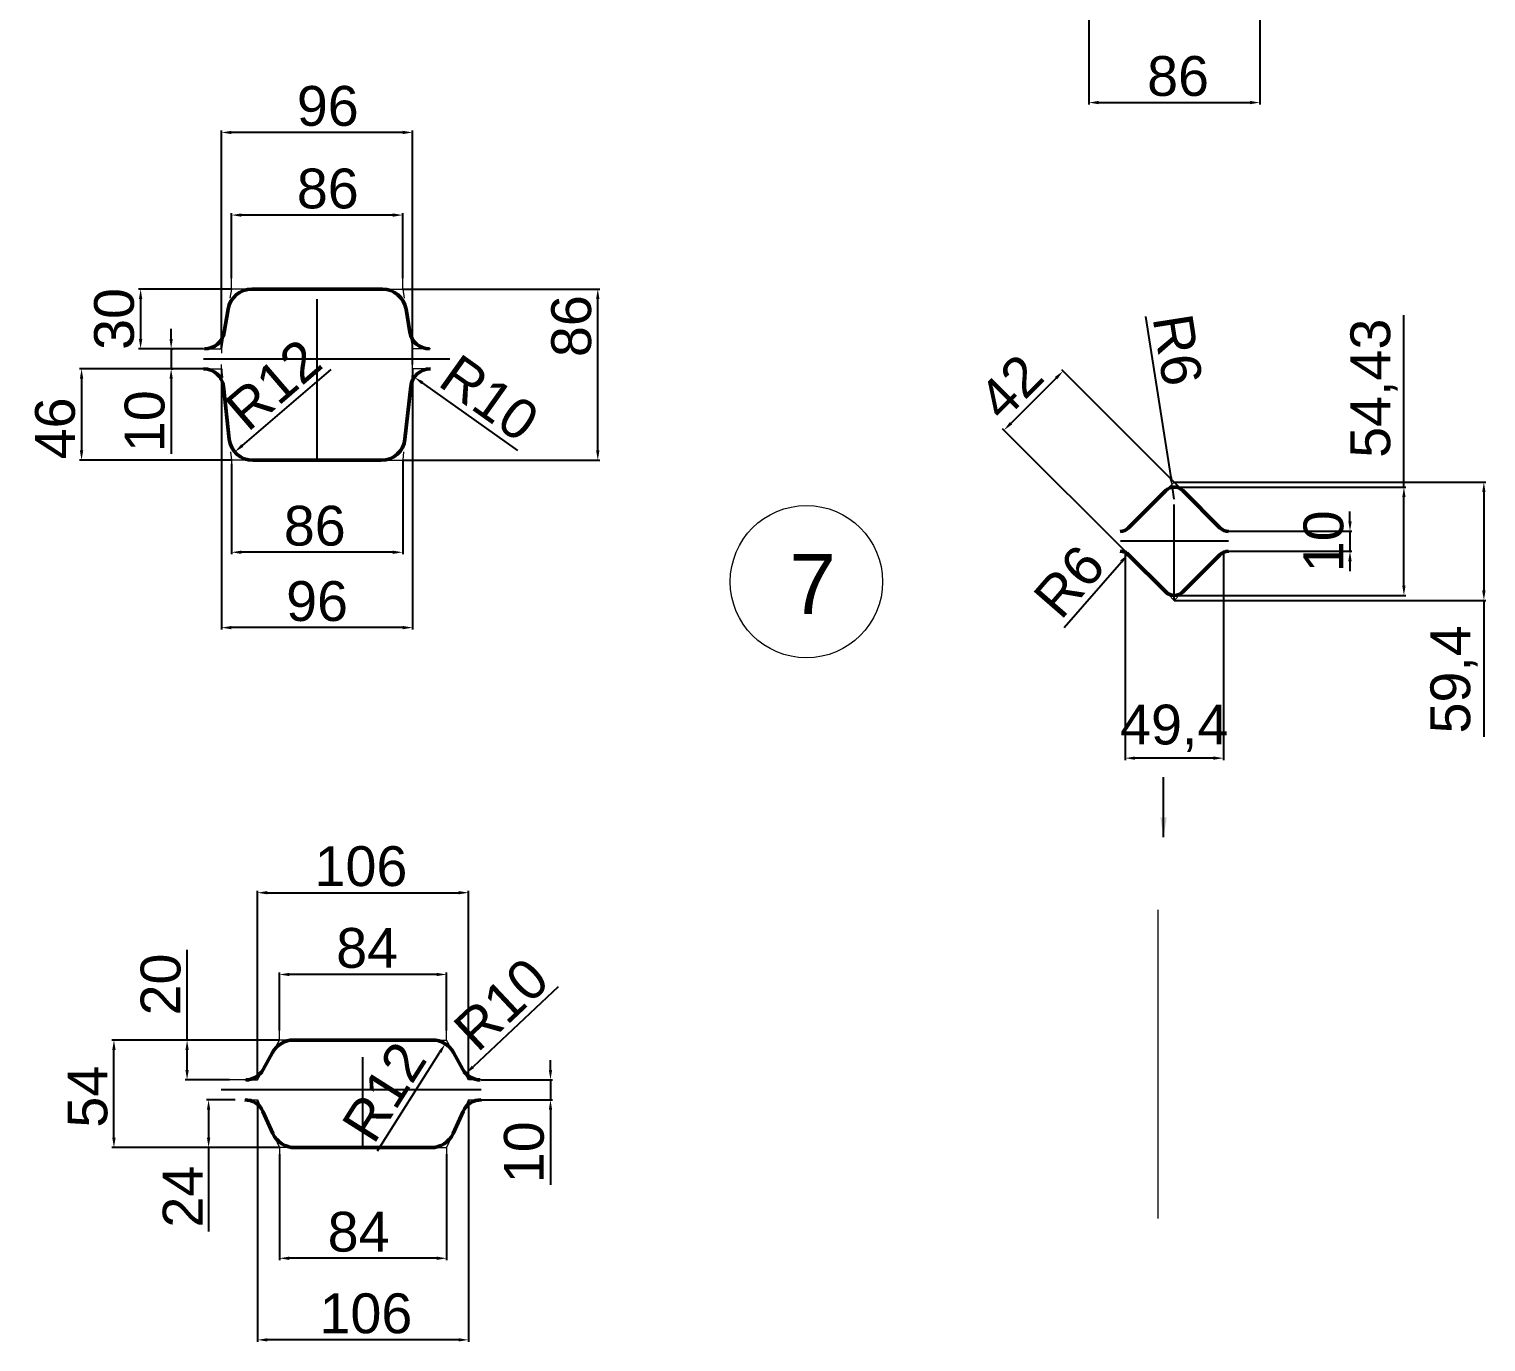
# Model space of a CAD drawing. Header units: millimetres. Extents: x 1526 to 31626, y -4643 to 9189.
# Drawn here: x 21246 to 21978, y 1046 to 1705 of the extents above; entities that cross this region are included whole.
import ezdxf

# ---------------------------------------------------------------- set-up
doc = ezdxf.new("R2010")
doc.units = ezdxf.units.MM
for name, color, linetype, lineweight in [('контурная', 7, 'Continuous', 50), ('тонкая', 7, 'Continuous', 20), ('图层4', 250, 'Continuous', 13)]:
    doc.layers.add(name, color=color, linetype=linetype, lineweight=lineweight)
doc.layers.add('осевая', color=4, linetype='Continuous')
doc.styles.get("Standard").update_dxf_attribs({"font": 'arial.ttf'})
doc.dimstyles.new('ISO-25', dxfattribs={"dimtxt": 2.5, "dimasz": 2.5, "dimexe": 1.25, "dimexo": 0.625, "dimtad": 1, "dimtxsty": 'Standard', "dimcen": 2.5, "dimadec": 0, "dimazin": 0, "dimtfac": 1, "dimtmove": 0, "dimatfit": 3, "dimfxl": 1, "dimarcsym": 0})
doc.dimstyles.new('ISO-25$0', dxfattribs={"dimscale": 2, "dimtxt": 4, "dimasz": 3, "dimexe": 0.5, "dimexo": 0, "dimgap": 1, "dimtad": 1, "dimtxsty": 'Standard', "dimcen": 3, "dimclrd": 150, "dimclre": 150, "dimadec": 0, "dimazin": 0, "dimtfac": 1, "dimtmove": 0, "dimatfit": 3, "dimfxl": 1, "dimlwd": -1, "dimarcsym": 0})
doc.dimstyles.new('ISO-25$4', dxfattribs={"dimscale": 3, "dimtxt": 4, "dimasz": 1, "dimexe": 0, "dimexo": 1, "dimtad": 1, "dimtih": 1, "dimtoh": 1, "dimtxsty": 'Standard', "dimcen": 2, "dimclrd": 5, "dimclre": 5, "dimclrt": 3, "dimadec": 0, "dimazin": 0, "dimtfac": 1, "dimtmove": 0, "dimatfit": 3, "dimfxl": 1, "dimarcsym": 0})

# ---------------------------------------------------------------- blocks, each defined once
blk = doc.blocks.new('*D801')
at = {"layer": 'Defpoints', "color": 0, "transparency": 16777216}
for p in [(21347.82, 1486.61), (21433.82, 1488.03), (21347.82, 1442.27)]:
    blk.add_point(p, dxfattribs=at)
at = {"layer": '图层4', "color": 0, "lineweight": -2, "transparency": 16777216}
for p, q in [((21347.82, 1486.61), (21347.82, 1441.27)), ((21433.82, 1488.03), (21433.82, 1441.27)), ((21428.82, 1442.27), (21352.82, 1442.27))]:
    blk.add_line(p, q, dxfattribs=at)
at = {"layer": '图层4', "color": 0, "transparency": 16777216}
for points in [[(21352.82, 1443.11), (21352.82, 1441.44), (21347.82, 1442.27)], [(21428.82, 1443.11), (21428.82, 1441.44), (21433.82, 1442.27)]]:
    blk.add_solid(points, dxfattribs=at)
at = {"layer": '图层4', "color": 0, "lineweight": 13, "transparency": 16777216, "insert": (21389.67, 1455.48), "char_height": 20, "attachment_point": 5}
blk.add_mtext('86', dxfattribs=at)
blk = doc.blocks.new('*D858')
at = {"layer": 'Defpoints', "color": 0, "transparency": 16777216}
for p in [(21347.82, 1611.65), (21347.82, 1579.94), (21433.82, 1579.94)]:
    blk.add_point(p, dxfattribs=at)
at = {"layer": '图层4', "color": 0, "lineweight": -2, "transparency": 16777216}
for p, q in [((21347.82, 1579.94), (21347.82, 1612.65)), ((21428.82, 1611.65), (21352.82, 1611.65)), ((21433.82, 1579.94), (21433.82, 1612.65))]:
    blk.add_line(p, q, dxfattribs=at)
at = {"layer": '图层4', "color": 0, "transparency": 16777216}
for points in [[(21352.82, 1612.48), (21352.82, 1610.81), (21347.82, 1611.65)], [(21428.82, 1612.48), (21428.82, 1610.81), (21433.82, 1611.65)]]:
    blk.add_solid(points, dxfattribs=at)
at = {"layer": '图层4', "color": 0, "lineweight": 13, "transparency": 16777216, "insert": (21396.21, 1624.86), "char_height": 20, "attachment_point": 5}
blk.add_mtext('86', dxfattribs=at)
blk = doc.blocks.new('*D802')
at = {"layer": 'Defpoints', "color": 0, "transparency": 16777216}
for p in [(21342.82, 1653.15), (21342.82, 1544.46), (21438.82, 1536.55)]:
    blk.add_point(p, dxfattribs=at)
at = {"layer": '图层4', "color": 0, "lineweight": -2, "transparency": 16777216}
for p, q in [((21342.82, 1544.46), (21342.82, 1654.15)), ((21438.82, 1536.55), (21438.82, 1654.15)), ((21433.82, 1653.15), (21347.82, 1653.15))]:
    blk.add_line(p, q, dxfattribs=at)
at = {"layer": '图层4', "color": 0, "transparency": 16777216}
for points in [[(21347.82, 1653.99), (21347.82, 1652.32), (21342.82, 1653.15)], [(21433.82, 1653.99), (21433.82, 1652.32), (21438.82, 1653.15)]]:
    blk.add_solid(points, dxfattribs=at)
at = {"layer": '图层4', "color": 0, "lineweight": 13, "transparency": 16777216, "insert": (21396.21, 1666.36), "char_height": 20, "attachment_point": 5}
blk.add_mtext('96', dxfattribs=at)
blk = doc.blocks.new('*D859')
at = {"layer": 'Defpoints', "color": 0, "transparency": 16777216}
for p in [(21347.82, 1574.46), (21302.2, 1544.46), (21333.87, 1544.46)]:
    blk.add_point(p, dxfattribs=at)
at = {"layer": '图层4', "color": 0, "lineweight": -2, "transparency": 16777216}
for p, q in [((21347.82, 1574.46), (21301.2, 1574.46)), ((21302.2, 1569.46), (21302.2, 1549.46)), ((21333.87, 1544.46), (21301.2, 1544.46))]:
    blk.add_line(p, q, dxfattribs=at)
at = {"layer": '图层4', "color": 0, "transparency": 16777216}
for points in [[(21301.37, 1569.46), (21303.04, 1569.46), (21302.2, 1574.46)], [(21301.37, 1549.46), (21303.04, 1549.46), (21302.2, 1544.46)]]:
    blk.add_solid(points, dxfattribs=at)
at = {"layer": '图层4', "color": 0, "lineweight": 13, "transparency": 16777216, "insert": (21288.98, 1559.46), "char_height": 20, "attachment_point": 5, "rotation": 90}
blk.add_mtext('30', dxfattribs=at)
blk = doc.blocks.new('*D803')
at = {"layer": 'Defpoints', "color": 0, "transparency": 16777216}
for p in [(21433.82, 1574.46), (21531.8, 1574.46), (21433.82, 1488.46)]:
    blk.add_point(p, dxfattribs=at)
at = {"layer": '图层4', "color": 0, "lineweight": -2, "transparency": 16777216}
for p, q in [((21433.82, 1574.46), (21532.8, 1574.46)), ((21531.8, 1493.46), (21531.8, 1569.46)), ((21433.82, 1488.46), (21532.8, 1488.46))]:
    blk.add_line(p, q, dxfattribs=at)
at = {"layer": '图层4', "color": 0, "transparency": 16777216}
for points in [[(21530.97, 1569.46), (21532.63, 1569.46), (21531.8, 1574.46)], [(21530.97, 1493.46), (21532.63, 1493.46), (21531.8, 1488.46)]]:
    blk.add_solid(points, dxfattribs=at)
at = {"layer": '图层4', "color": 0, "lineweight": 13, "transparency": 16777216, "insert": (21518.59, 1555.87), "char_height": 20, "attachment_point": 5, "rotation": 90}
blk.add_mtext('86', dxfattribs=at)
blk = doc.blocks.new('*D860')
at = {"layer": 'Defpoints', "color": 0, "transparency": 16777216}
for p in [(21358.59, 1500.46), (21349.49, 1492.63)]:
    blk.add_point(p, dxfattribs=at)
at = {"layer": '图层4', "color": 0, "lineweight": -2, "transparency": 16777216}
blk.add_line((21397.68, 1534.11), (21353.28, 1495.89), dxfattribs=at)
at = {"layer": '图层4', "color": 0, "transparency": 16777216}
blk.add_solid([(21352.74, 1496.52), (21353.83, 1495.26), (21349.49, 1492.63)], dxfattribs=at)
at = {"layer": '图层4', "color": 0, "lineweight": 13, "transparency": 16777216, "insert": (21368.87, 1526.51), "char_height": 20, "attachment_point": 5, "rotation": 40.72133}
blk.add_mtext('R12', dxfattribs=at)
blk = doc.blocks.new('*D861')
at = {"layer": 'Defpoints', "color": 0, "transparency": 16777216}
for p in [(21439.64, 1530.24), (21447.79, 1524.46)]:
    blk.add_point(p, dxfattribs=at)
at = {"layer": '图层4', "color": 0, "lineweight": -2, "transparency": 16777216}
blk.add_line((21491.6, 1493.36), (21443.71, 1527.35), dxfattribs=at)
at = {"layer": '图层4', "color": 0, "transparency": 16777216}
blk.add_solid([(21444.2, 1528.03), (21443.23, 1526.67), (21439.64, 1530.24)], dxfattribs=at)
at = {"layer": '图层4', "color": 0, "lineweight": 13, "transparency": 16777216, "insert": (21477.34, 1519.68), "char_height": 20, "attachment_point": 5, "rotation": 324.63571}
blk.add_mtext('R10', dxfattribs=at)
blk = doc.blocks.new('*D862')
at = {"layer": 'Defpoints', "color": 0, "transparency": 16777216}
for p in [(21342.82, 1534.46), (21438.82, 1534.46), (21342.82, 1404.41)]:
    blk.add_point(p, dxfattribs=at)
at = {"layer": '图层4', "color": 0, "lineweight": -2, "transparency": 16777216}
for p, q in [((21342.82, 1534.46), (21342.82, 1403.41)), ((21438.82, 1534.46), (21438.82, 1403.41)), ((21433.82, 1404.41), (21347.82, 1404.41))]:
    blk.add_line(p, q, dxfattribs=at)
at = {"layer": '图层4', "color": 0, "transparency": 16777216}
for points in [[(21347.82, 1405.25), (21347.82, 1403.58), (21342.82, 1404.41)], [(21433.82, 1405.25), (21433.82, 1403.58), (21438.82, 1404.41)]]:
    blk.add_solid(points, dxfattribs=at)
at = {"layer": '图层4', "color": 0, "lineweight": 13, "transparency": 16777216, "insert": (21390.82, 1417.62), "char_height": 20, "attachment_point": 5}
blk.add_mtext('96', dxfattribs=at)
blk = doc.blocks.new('*D863')
at = {"layer": 'Defpoints', "color": 0, "transparency": 16777216}
for p in [(21333.85, 1534.46), (21272.55, 1488.46), (21347.82, 1488.46)]:
    blk.add_point(p, dxfattribs=at)
at = {"layer": '图层4', "color": 0, "lineweight": -2, "transparency": 16777216}
for p, q in [((21333.85, 1534.46), (21271.55, 1534.46)), ((21272.55, 1529.46), (21272.55, 1493.46)), ((21347.82, 1488.46), (21271.55, 1488.46))]:
    blk.add_line(p, q, dxfattribs=at)
at = {"layer": '图层4', "color": 0, "transparency": 16777216}
for points in [[(21271.72, 1529.46), (21273.39, 1529.46), (21272.55, 1534.46)], [(21271.72, 1493.46), (21273.39, 1493.46), (21272.55, 1488.46)]]:
    blk.add_solid(points, dxfattribs=at)
at = {"layer": '图层4', "color": 0, "lineweight": 13, "transparency": 16777216, "insert": (21259.34, 1504.5), "char_height": 20, "attachment_point": 5, "rotation": 90}
blk.add_mtext('46', dxfattribs=at)
blk = doc.blocks.new('*D804')
at = {"layer": 'Defpoints', "color": 0, "transparency": 16777216}
for p in [(21317.54, 1544.46), (21317.54, 1534.46), (21317.54, 1534.46)]:
    blk.add_point(p, dxfattribs=at)
at = {"layer": '图层4', "color": 0, "lineweight": -2, "transparency": 16777216}
for p, q in [((21317.54, 1549.46), (21317.54, 1554.46)), ((21317.54, 1544.46), (21318.54, 1544.46)), ((21317.54, 1544.46), (21317.54, 1534.46)), ((21317.54, 1534.46), (21318.54, 1534.46)), ((21317.54, 1529.46), (21317.54, 1491.76))]:
    blk.add_line(p, q, dxfattribs=at)
at = {"layer": '图层4', "color": 0, "transparency": 16777216}
for points in [[(21316.7, 1549.46), (21318.37, 1549.46), (21317.54, 1544.46)], [(21316.7, 1529.46), (21318.37, 1529.46), (21317.54, 1534.46)]]:
    blk.add_solid(points, dxfattribs=at)
at = {"layer": '图层4', "color": 0, "lineweight": 13, "transparency": 16777216, "insert": (21304.32, 1508.11), "char_height": 20, "attachment_point": 5, "rotation": 90}
blk.add_mtext('10', dxfattribs=at)
blk = doc.blocks.new('*D864')
at = {"layer": 'Defpoints', "color": 0, "transparency": 16777216}
for p in [(21288.81, 1197.22), (21371.89, 1197.22), (21371.89, 1143.22)]:
    blk.add_point(p, dxfattribs=at)
at = {"layer": '图层4', "color": 0, "lineweight": -2, "transparency": 16777216}
for p, q in [((21371.89, 1197.22), (21287.81, 1197.22)), ((21288.81, 1148.22), (21288.81, 1192.22)), ((21371.89, 1143.22), (21287.81, 1143.22))]:
    blk.add_line(p, q, dxfattribs=at)
at = {"layer": '图层4', "color": 0, "transparency": 16777216}
for points in [[(21287.98, 1192.22), (21289.64, 1192.22), (21288.81, 1197.22)], [(21287.98, 1148.22), (21289.64, 1148.22), (21288.81, 1143.22)]]:
    blk.add_solid(points, dxfattribs=at)
at = {"layer": '图层4', "color": 0, "lineweight": 13, "transparency": 16777216, "insert": (21275.64, 1168.78), "char_height": 20, "attachment_point": 5, "rotation": 90}
blk.add_mtext('54', dxfattribs=at)
blk = doc.blocks.new('*D805')
at = {"layer": 'Defpoints', "color": 0, "transparency": 16777216}
for p in [(21325.55, 1197.22), (21346.82, 1197.22), (21346.82, 1177.22)]:
    blk.add_point(p, dxfattribs=at)
at = {"layer": '图层4', "color": 0, "lineweight": -2, "transparency": 16777216}
for p, q in [((21325.55, 1197.22), (21325.55, 1242.61)), ((21346.82, 1197.22), (21324.55, 1197.22)), ((21325.55, 1182.22), (21325.55, 1192.22)), ((21346.82, 1177.22), (21324.55, 1177.22))]:
    blk.add_line(p, q, dxfattribs=at)
at = {"layer": '图层4', "color": 0, "transparency": 16777216}
for points in [[(21324.71, 1192.22), (21326.38, 1192.22), (21325.55, 1197.22)], [(21324.71, 1182.22), (21326.38, 1182.22), (21325.55, 1177.22)]]:
    blk.add_solid(points, dxfattribs=at)
at = {"layer": '图层4', "color": 0, "lineweight": 13, "transparency": 16777216, "insert": (21312.34, 1225.15), "char_height": 20, "attachment_point": 5, "rotation": 90}
blk.add_mtext('20', dxfattribs=at)
blk = doc.blocks.new('*D806')
at = {"layer": 'Defpoints', "color": 0, "transparency": 16777216}
for p in [(21349.62, 1167.22), (21336.35, 1143.22), (21349.62, 1143.22)]:
    blk.add_point(p, dxfattribs=at)
at = {"layer": '图层4', "color": 0, "lineweight": -2, "transparency": 16777216}
for p, q in [((21349.62, 1167.22), (21335.35, 1167.22)), ((21336.35, 1162.22), (21336.35, 1148.22)), ((21349.62, 1143.22), (21335.35, 1143.22)), ((21336.35, 1143.22), (21336.35, 1101.1))]:
    blk.add_line(p, q, dxfattribs=at)
at = {"layer": '图层4', "color": 0, "transparency": 16777216}
for points in [[(21335.51, 1162.22), (21337.18, 1162.22), (21336.35, 1167.22)], [(21335.51, 1148.22), (21337.18, 1148.22), (21336.35, 1143.22)]]:
    blk.add_solid(points, dxfattribs=at)
at = {"layer": '图层4', "color": 0, "lineweight": 13, "transparency": 16777216, "insert": (21323.31, 1118.56), "char_height": 20, "attachment_point": 5, "rotation": 90}
blk.add_mtext('24', dxfattribs=at)
blk = doc.blocks.new('*D865')
at = {"layer": 'Defpoints', "color": 0, "transparency": 16777216}
for p in [(21371.89, 1139.98), (21455.89, 1139.98), (21371.89, 1087.62)]:
    blk.add_point(p, dxfattribs=at)
at = {"layer": '图层4', "color": 0, "lineweight": -2, "transparency": 16777216}
for p, q in [((21371.89, 1139.98), (21371.89, 1086.62)), ((21455.89, 1139.98), (21455.89, 1086.62)), ((21450.89, 1087.62), (21376.89, 1087.62))]:
    blk.add_line(p, q, dxfattribs=at)
at = {"layer": '图层4', "color": 0, "transparency": 16777216}
for points in [[(21376.89, 1088.46), (21376.89, 1086.79), (21371.89, 1087.62)], [(21450.89, 1088.46), (21450.89, 1086.79), (21455.89, 1087.62)]]:
    blk.add_solid(points, dxfattribs=at)
at = {"layer": '图层4', "color": 0, "lineweight": 13, "transparency": 16777216, "insert": (21411.68, 1100.83), "char_height": 20, "attachment_point": 5}
blk.add_mtext('84', dxfattribs=at)
blk = doc.blocks.new('*D866')
at = {"layer": 'Defpoints', "color": 0, "transparency": 16777216}
for p in [(21360.89, 1167.22), (21466.89, 1167.22), (21360.89, 1046.63)]:
    blk.add_point(p, dxfattribs=at)
at = {"layer": '图层4', "color": 0, "lineweight": -2, "transparency": 16777216}
for p, q in [((21360.89, 1167.22), (21360.89, 1045.63)), ((21466.89, 1167.22), (21466.89, 1045.63)), ((21461.89, 1046.63), (21365.89, 1046.63))]:
    blk.add_line(p, q, dxfattribs=at)
at = {"layer": '图层4', "color": 0, "transparency": 16777216}
for points in [[(21365.89, 1047.46), (21365.89, 1045.8), (21360.89, 1046.63)], [(21461.89, 1047.46), (21461.89, 1045.8), (21466.89, 1046.63)]]:
    blk.add_solid(points, dxfattribs=at)
at = {"layer": '图层4', "color": 0, "lineweight": 13, "transparency": 16777216, "insert": (21415.35, 1059.84), "char_height": 20, "attachment_point": 5}
blk.add_mtext('106', dxfattribs=at)
blk = doc.blocks.new('*D867')
at = {"layer": 'Defpoints', "color": 0, "transparency": 16777216}
for p in [(21371.89, 1230.18), (21371.89, 1202.07), (21455.89, 1202.07)]:
    blk.add_point(p, dxfattribs=at)
at = {"layer": '图层4', "color": 0, "lineweight": -2, "transparency": 16777216}
for p, q in [((21371.89, 1202.07), (21371.89, 1231.18)), ((21450.89, 1230.18), (21376.89, 1230.18)), ((21455.89, 1202.07), (21455.89, 1231.18))]:
    blk.add_line(p, q, dxfattribs=at)
at = {"layer": '图层4', "color": 0, "transparency": 16777216}
for points in [[(21376.89, 1231.02), (21376.89, 1229.35), (21371.89, 1230.18)], [(21450.89, 1231.02), (21450.89, 1229.35), (21455.89, 1230.18)]]:
    blk.add_solid(points, dxfattribs=at)
at = {"layer": '图层4', "color": 0, "lineweight": 13, "transparency": 16777216, "insert": (21415.97, 1243.4), "char_height": 20, "attachment_point": 5}
blk.add_mtext('84', dxfattribs=at)
blk = doc.blocks.new('*D868')
at = {"layer": 'Defpoints', "color": 0, "transparency": 16777216}
for p in [(21455.22, 1195.36), (21448.8, 1185.22)]:
    blk.add_point(p, dxfattribs=at)
at = {"layer": '图层4', "color": 0, "lineweight": -2, "transparency": 16777216}
blk.add_line((21421.2, 1141.64), (21452.54, 1191.14), dxfattribs=at)
at = {"layer": '图层4', "color": 0, "transparency": 16777216}
blk.add_solid([(21451.84, 1191.58), (21453.24, 1190.69), (21455.22, 1195.36)], dxfattribs=at)
at = {"layer": '图层4', "color": 0, "lineweight": 13, "transparency": 16777216, "insert": (21424.51, 1171.25), "char_height": 20, "attachment_point": 5, "rotation": 57.65882}
blk.add_mtext('R12', dxfattribs=at)
blk = doc.blocks.new('*D869')
at = {"layer": 'Defpoints', "color": 0, "transparency": 16777216}
for p in [(21472.8, 1187.22), (21465.51, 1180.38)]:
    blk.add_point(p, dxfattribs=at)
at = {"layer": '图层4', "color": 0, "lineweight": -2, "transparency": 16777216}
blk.add_line((21511.97, 1224), (21469.16, 1183.8), dxfattribs=at)
at = {"layer": '图层4', "color": 0, "transparency": 16777216}
blk.add_solid([(21468.59, 1184.41), (21469.73, 1183.19), (21465.51, 1180.38)], dxfattribs=at)
at = {"layer": '图层4', "color": 0, "lineweight": 13, "transparency": 16777216, "insert": (21483.34, 1215.24), "char_height": 20, "attachment_point": 5, "rotation": 43.1991}
blk.add_mtext('R10', dxfattribs=at)
blk = doc.blocks.new('*D870')
at = {"layer": 'Defpoints', "color": 0, "transparency": 16777216}
for p in [(21473.31, 1177.22), (21473.31, 1167.22), (21508.04, 1167.22)]:
    blk.add_point(p, dxfattribs=at)
at = {"layer": '图层4', "color": 0, "lineweight": -2, "transparency": 16777216}
for p, q in [((21508.04, 1182.22), (21508.04, 1187.22)), ((21473.31, 1177.22), (21509.04, 1177.22)), ((21508.04, 1177.22), (21508.04, 1167.22)), ((21473.31, 1167.22), (21509.04, 1167.22)), ((21508.04, 1162.22), (21508.04, 1124.53))]:
    blk.add_line(p, q, dxfattribs=at)
at = {"layer": '图层4', "color": 0, "transparency": 16777216}
for points in [[(21507.21, 1182.22), (21508.88, 1182.22), (21508.04, 1177.22)], [(21507.21, 1162.22), (21508.88, 1162.22), (21508.04, 1167.22)]]:
    blk.add_solid(points, dxfattribs=at)
at = {"layer": '图层4', "color": 0, "lineweight": 13, "transparency": 16777216, "insert": (21494.83, 1140.87), "char_height": 20, "attachment_point": 5, "rotation": 90}
blk.add_mtext('10', dxfattribs=at)
blk = doc.blocks.new('*D871')
at = {"layer": 'Defpoints', "color": 0, "transparency": 16777216}
for p in [(21466.89, 1271.25), (21360.89, 1177.22), (21466.89, 1177.22)]:
    blk.add_point(p, dxfattribs=at)
at = {"layer": '图层4', "color": 0, "lineweight": -2, "transparency": 16777216}
for p, q in [((21360.89, 1177.22), (21360.89, 1272.25)), ((21365.89, 1271.25), (21461.89, 1271.25)), ((21466.89, 1177.22), (21466.89, 1272.25))]:
    blk.add_line(p, q, dxfattribs=at)
at = {"layer": '图层4', "color": 0, "transparency": 16777216}
for points in [[(21365.89, 1272.09), (21365.89, 1270.42), (21360.89, 1271.25)], [(21461.89, 1272.09), (21461.89, 1270.42), (21466.89, 1271.25)]]:
    blk.add_solid(points, dxfattribs=at)
at = {"layer": '图层4', "color": 0, "lineweight": 13, "transparency": 16777216, "insert": (21412.87, 1284.47), "char_height": 20, "attachment_point": 5}
blk.add_mtext('106', dxfattribs=at)
blk = doc.blocks.new('*D882')
at = {"layer": 'Defpoints', "color": 0, "transparency": 16777216}
for p in [(21778.36, 1773.17), (21864.36, 1773.17), (21864.36, 1668.16)]:
    blk.add_point(p, dxfattribs=at)
at = {"layer": '图层4', "color": 0, "lineweight": -2, "transparency": 16777216}
for p, q in [((21778.36, 1773.17), (21778.36, 1667.16)), ((21864.36, 1773.17), (21864.36, 1667.16)), ((21783.36, 1668.16), (21859.36, 1668.16))]:
    blk.add_line(p, q, dxfattribs=at)
at = {"layer": '图层4', "color": 0, "transparency": 16777216}
for points in [[(21783.36, 1669), (21783.36, 1667.33), (21778.36, 1668.16)], [(21859.36, 1669), (21859.36, 1667.33), (21864.36, 1668.16)]]:
    blk.add_solid(points, dxfattribs=at)
at = {"layer": '图层4', "color": 0, "lineweight": 13, "transparency": 16777216, "insert": (21823.23, 1681.38), "char_height": 20, "attachment_point": 5}
blk.add_mtext('86', dxfattribs=at)
blk = doc.blocks.new('*D889')
at = {"layer": 'Defpoints', "color": 0, "transparency": 16777216}
for p in [(21796.61, 1442.79), (21846.01, 1442.79), (21796.61, 1338.86)]:
    blk.add_point(p, dxfattribs=at)
at = {"layer": '图层4', "color": 0, "lineweight": -2, "transparency": 16777216}
for p, q in [((21796.61, 1442.79), (21796.61, 1337.86)), ((21846.01, 1442.79), (21846.01, 1337.86)), ((21841.01, 1338.86), (21801.61, 1338.86))]:
    blk.add_line(p, q, dxfattribs=at)
at = {"layer": '图层4', "color": 0, "transparency": 16777216}
for points in [[(21801.61, 1339.69), (21801.61, 1338.03), (21796.61, 1338.86)], [(21841.01, 1339.69), (21841.01, 1338.03), (21846.01, 1338.86)]]:
    blk.add_solid(points, dxfattribs=at)
at = {"layer": '图层4', "color": 0, "lineweight": 13, "transparency": 16777216, "insert": (21821.31, 1353.88), "char_height": 20, "attachment_point": 5}
blk.add_mtext('49,4', dxfattribs=at)
blk = doc.blocks.new('*D890')
at = {"layer": 'Defpoints', "color": 0, "transparency": 16777216}
for p in [(21765.51, 1533.28), (21831.18, 1467.61), (21801.48, 1437.91)]:
    blk.add_point(p, dxfattribs=at)
at = {"layer": '图层4', "color": 0, "lineweight": -2, "transparency": 16777216}
for p, q in [((21739.35, 1507.12), (21761.97, 1529.75)), ((21831.18, 1467.61), (21764.8, 1533.99)), ((21801.48, 1437.91), (21735.1, 1504.29))]:
    blk.add_line(p, q, dxfattribs=at)
at = {"layer": '图层4', "color": 0, "transparency": 16777216}
for points in [[(21761.38, 1530.34), (21762.56, 1529.16), (21765.51, 1533.28)], [(21738.76, 1507.71), (21739.93, 1506.53), (21735.81, 1503.58)]]:
    blk.add_solid(points, dxfattribs=at)
at = {"layer": '图层4', "color": 0, "lineweight": 13, "transparency": 16777216, "insert": (21739.09, 1525.3), "char_height": 20, "attachment_point": 5, "rotation": 45}
blk.add_mtext('42', dxfattribs=at)
blk = doc.blocks.new('*D891')
at = {"layer": 'Defpoints', "color": 0, "transparency": 16777216}
for p in [(21820.38, 1474.93), (21821.31, 1469)]:
    blk.add_point(p, dxfattribs=at)
at = {"layer": '图层4', "color": 0, "lineweight": -2, "transparency": 16777216}
for p, q in [((21806.9, 1560.77), (21819.6, 1479.87)), ((21821.31, 1469), (21820.38, 1474.93))]:
    blk.add_line(p, q, dxfattribs=at)
at = {"layer": '图层4', "color": 0, "transparency": 16777216}
blk.add_solid([(21820.42, 1480), (21818.78, 1479.74), (21820.38, 1474.93)], dxfattribs=at)
at = {"layer": '图层4', "color": 0, "lineweight": 13, "transparency": 16777216, "insert": (21822.92, 1543.93), "char_height": 20, "attachment_point": 5, "rotation": 278.92227}
blk.add_mtext('R6', dxfattribs=at)
blk = doc.blocks.new('*D892')
at = {"layer": 'Defpoints', "color": 0, "transparency": 16777216}
for p in [(21798.06, 1441.31), (21794.12, 1436.79)]:
    blk.add_point(p, dxfattribs=at)
at = {"layer": '图层4', "color": 0, "lineweight": -2, "transparency": 16777216}
blk.add_line((21766.04, 1404.51), (21794.78, 1437.54), dxfattribs=at)
at = {"layer": '图层4', "color": 0, "transparency": 16777216}
blk.add_solid([(21794.15, 1438.09), (21795.41, 1436.99), (21798.06, 1441.31)], dxfattribs=at)
at = {"layer": '图层4', "color": 0, "lineweight": 13, "transparency": 16777216, "insert": (21768.62, 1427.6), "char_height": 20, "attachment_point": 5, "rotation": 48.97208}
blk.add_mtext('R6', dxfattribs=at)
blk = doc.blocks.new('*D893')
at = {"layer": 'Defpoints', "color": 0, "transparency": 16777216}
for p in [(21848.49, 1452.79), (21848.49, 1442.79), (21909.57, 1442.79)]:
    blk.add_point(p, dxfattribs=at)
at = {"layer": '图层4', "color": 0, "lineweight": -2, "transparency": 16777216}
for p, q in [((21909.57, 1457.79), (21909.57, 1462.79)), ((21848.49, 1452.79), (21910.57, 1452.79)), ((21909.57, 1452.79), (21909.57, 1442.79)), ((21848.49, 1442.79), (21910.57, 1442.79)), ((21909.57, 1437.79), (21909.57, 1432.79))]:
    blk.add_line(p, q, dxfattribs=at)
at = {"layer": '图层4', "color": 0, "transparency": 16777216}
for points in [[(21908.74, 1457.79), (21910.41, 1457.79), (21909.57, 1452.79)], [(21908.74, 1437.79), (21910.41, 1437.79), (21909.57, 1442.79)]]:
    blk.add_solid(points, dxfattribs=at)
at = {"layer": '图层4', "color": 0, "lineweight": 13, "transparency": 16777216, "insert": (21896.36, 1447.79), "char_height": 20, "attachment_point": 5, "rotation": 90}
blk.add_mtext('10', dxfattribs=at)
blk = doc.blocks.new('*D894')
at = {"layer": 'Defpoints', "color": 0, "transparency": 16777216}
for p in [(21821.31, 1475), (21821.31, 1420.57), (21936.65, 1420.57)]:
    blk.add_point(p, dxfattribs=at)
at = {"layer": '图层4', "color": 0, "lineweight": -2, "transparency": 16777216}
for p, q in [((21936.65, 1475), (21936.65, 1561.41)), ((21821.31, 1475), (21937.65, 1475)), ((21936.65, 1425.57), (21936.65, 1470)), ((21821.31, 1420.57), (21937.65, 1420.57))]:
    blk.add_line(p, q, dxfattribs=at)
at = {"layer": '图层4', "color": 0, "transparency": 16777216}
for points in [[(21935.82, 1470), (21937.49, 1470), (21936.65, 1475)], [(21935.82, 1425.57), (21937.49, 1425.57), (21936.65, 1420.57)]]:
    blk.add_solid(points, dxfattribs=at)
at = {"layer": '图层4', "color": 0, "lineweight": 13, "transparency": 16777216, "insert": (21921.63, 1524.67), "char_height": 20, "attachment_point": 5, "rotation": 90}
blk.add_mtext('54,43', dxfattribs=at)
blk = doc.blocks.new('*D895')
at = {"layer": 'Defpoints', "color": 0, "transparency": 16777216}
for p in [(21821.31, 1477.49), (21821.31, 1418.09), (21976.82, 1418.09)]:
    blk.add_point(p, dxfattribs=at)
at = {"layer": '图层4', "color": 0, "lineweight": -2, "transparency": 16777216}
for p, q in [((21821.31, 1477.49), (21977.82, 1477.49)), ((21976.82, 1472.49), (21976.82, 1423.09)), ((21821.31, 1418.09), (21977.82, 1418.09)), ((21976.82, 1418.09), (21976.82, 1349.48))]:
    blk.add_line(p, q, dxfattribs=at)
at = {"layer": '图层4', "color": 0, "transparency": 16777216}
for points in [[(21975.98, 1472.49), (21977.65, 1472.49), (21976.82, 1477.49)], [(21975.98, 1423.09), (21977.65, 1423.09), (21976.82, 1418.09)]]:
    blk.add_solid(points, dxfattribs=at)
at = {"layer": '图层4', "color": 0, "lineweight": 13, "transparency": 16777216, "insert": (21961.8, 1378.42), "char_height": 20, "attachment_point": 5, "rotation": 90}
blk.add_mtext('59,4', dxfattribs=at)

msp = doc.modelspace()

# ---------------------------------------------------------------- linework, layer by layer
at = {"lineweight": 13}
for p, q in [((21813.04357, 1262.67548), (21813.04357, 1107.6489)), ((21354.97856, 1177.2242), (21344.5554, 1177.2242))]:
    msp.add_line(p, q, dxfattribs=at)
msp.add_circle((21636.5832, 1427.48342), 38.24936, dxfattribs=at)
at = {"layer": 'контурная'}
for p, q in [((21390.82047, 1574.4554), (21357.986, 1574.4554)), ((21390.82047, 1574.4554), (21423.71239, 1574.4554)), ((21346.14927, 1564.42818), (21344.21314, 1552.81141)), ((21435.49168, 1564.42818), (21437.42781, 1552.81141)), ((21343.78998, 1525.53599), (21346.65707, 1499.15869)), ((21437.85097, 1525.53599), (21434.98388, 1499.15869)), ((21390.82047, 1488.4554), (21358.58681, 1488.4554)), ((21390.82047, 1488.4554), (21423.07996, 1488.4554)), ((21798.36356, 1454.54311), (21817.06356, 1473.24311)), ((21825.54884, 1473.24311), (21844.24884, 1454.54311)), ((21798.36356, 1441.02839), (21817.06356, 1422.32839)), ((21825.54884, 1422.32839), (21844.24884, 1441.02839)), ((21413.89127, 1197.2242), (21378.98653, 1197.2242)), ((21413.89127, 1197.2242), (21448.79602, 1197.2242)), ((21363.74072, 1182.40501), (21368.47194, 1191.00723)), ((21464.04183, 1182.40501), (21459.31061, 1191.00723)), ((21363.56494, 1161.39075), (21368.68288, 1150.22435)), ((21464.21761, 1161.39075), (21459.09967, 1150.22435)), ((21413.89127, 1143.2242), (21379.59165, 1143.2242)), ((21413.89127, 1143.2242), (21448.1909, 1143.2242))]:
    msp.add_line(p, q, dxfattribs=at)
for centre, radius, start, end in [((21357.986, 1562.4554), 12, 90, 170.53767779), ((21423.65495, 1562.4554), 12, 9.46232221, 90), ((21334.3492, 1554.4554), 10, 270, 350.53767779), ((21447.29175, 1554.4554), 10, 189.46232221, 270), ((21333.84853, 1524.4554), 10, 6.2034479, 90), ((21447.79242, 1524.4554), 10, 90, 173.7965521), ((21358.58681, 1500.4554), 12, 186.2034479, 270), ((21423.05414, 1500.4554), 12, 270, 353.7965521), ((21821.3062, 1469.00047), 6, 45, 135), ((21794.12092, 1458.78575), 6, 270, 315), ((21848.49148, 1458.78575), 6, 225, 270), ((21794.12092, 1436.78575), 6, 45, 90), ((21848.49148, 1436.78575), 6, 90, 135), ((21821.3062, 1426.57103), 6, 225, 315), ((21378.98653, 1185.2242), 12, 90, 151.18920626), ((21448.79602, 1185.2242), 12, 28.81079374, 90), ((21354.97856, 1187.2242), 10, 270, 331.18920626), ((21472.80399, 1187.2242), 10, 208.81079374, 270), ((21354.47429, 1157.2242), 10, 24.62356479, 90), ((21473.30826, 1157.2242), 10, 90, 155.37643521), ((21379.59165, 1155.2242), 12, 204.62356479, 270), ((21448.1909, 1155.2242), 12, 270, 335.37643521)]:
    msp.add_arc(centre, radius, start, end, dxfattribs=at)
at = {"layer": 'осевая'}
for p, q in [((21390.82047, 1488.4554), (21390.82047, 1569.45627)), ((21333.84853, 1539.4554), (21457.56762, 1539.4554)), ((21821.3062, 1418.08575), (21821.3062, 1466.2296)), ((21848.49148, 1447.78575), (21794.32211, 1447.78575)), ((21413.89127, 1143.2242), (21413.89127, 1188.72497)), ((21473.30826, 1172.2242), (21342.57913, 1172.2242))]:
    msp.add_line(p, q, dxfattribs=at)
at = {"layer": 'тонкая'}
for p, q in [((21347.82047, 1574.4554), (21347.07585, 1569.98764)), ((21347.82047, 1574.4554), (21347.82047, 1579.93834)), ((21357.92856, 1574.4554), (21347.82047, 1574.4554)), ((21423.71239, 1574.4554), (21433.82047, 1574.4554)), ((21433.82047, 1574.4554), (21433.82047, 1579.93834)), ((21433.82047, 1574.4554), (21434.5651, 1569.98764)), ((21333.87005, 1544.4554), (21342.82047, 1544.4554)), ((21343.90481, 1550.96139), (21342.82047, 1544.4554)), ((21342.82047, 1544.4554), (21342.82047, 1542.36)), ((21437.73614, 1550.96139), (21438.82047, 1544.4554)), ((21438.82047, 1544.4554), (21438.82047, 1542.36)), ((21447.7709, 1544.4554), (21438.82047, 1544.4554)), ((21342.82047, 1534.4554), (21342.82047, 1536.55079)), ((21438.82047, 1534.4554), (21438.82047, 1536.55079)), ((21333.87005, 1534.4554), (21342.82047, 1534.4554)), ((21342.82047, 1534.4554), (21343.29762, 1530.06569)), ((21438.82047, 1534.4554), (21438.34333, 1530.06569)), ((21447.7709, 1534.4554), (21438.82047, 1534.4554)), ((21347.35814, 1492.7089), (21347.82047, 1488.4554)), ((21434.28281, 1492.7089), (21433.82047, 1488.4554)), ((21347.82047, 1488.4554), (21347.82047, 1485.60689)), ((21358.56099, 1488.4554), (21347.82047, 1488.4554)), ((21423.07996, 1488.4554), (21433.82047, 1488.4554)), ((21433.82047, 1488.4554), (21433.82047, 1485.60689)), ((21433.82047, 1488.4554), (21433.82047, 1485.60689)), ((21818.56883, 1474.74839), (21821.3062, 1477.48575)), ((21821.3062, 1477.48575), (21824.87111, 1473.92085)), ((21794.91716, 1452.78575), (21796.6062, 1452.78575)), ((21796.6062, 1452.78575), (21797.87498, 1454.05453)), ((21845.18855, 1453.60341), (21846.0062, 1452.78575)), ((21846.0062, 1452.78575), (21848.07815, 1452.78575)), ((21794.12092, 1442.78575), (21797.44234, 1442.78575)), ((21796.6062, 1442.78575), (21797.56202, 1441.82994)), ((21844.68998, 1441.46953), (21846.0062, 1442.78575)), ((21847.48923, 1442.78575), (21846.0062, 1442.78575)), ((21818.4152, 1420.97676), (21821.3062, 1418.08575)), ((21821.3062, 1418.08575), (21824.53015, 1421.3097)), ((21371.89127, 1197.2242), (21371.89127, 1202.07036)), ((21455.89127, 1197.2242), (21455.89127, 1202.07036)), ((21369.73743, 1193.30812), (21371.89127, 1197.2242)), ((21378.98653, 1197.2242), (21371.89127, 1197.2242)), ((21448.79602, 1197.2242), (21455.89127, 1197.2242)), ((21458.04512, 1193.30812), (21455.89127, 1197.2242)), ((21360.89127, 1177.2242), (21362.4285, 1180.01915)), ((21360.89127, 1178.80074), (21360.89127, 1177.2242)), ((21466.89127, 1177.2242), (21465.35405, 1180.01915)), ((21466.89127, 1178.80074), (21466.89127, 1177.2242)), ((21354.47429, 1177.2242), (21360.89127, 1177.2242)), ((21473.30826, 1177.2242), (21466.89127, 1177.2242)), ((21354.47429, 1167.2242), (21360.89127, 1167.2242)), ((21360.89127, 1165.64767), (21360.89127, 1167.2242)), ((21360.89127, 1167.2242), (21362.94257, 1162.74864)), ((21466.89127, 1167.2242), (21464.83997, 1162.74864)), ((21466.89127, 1165.64767), (21466.89127, 1167.2242)), ((21466.89127, 1167.2242), (21470.79155, 1167.2242)), ((21473.30826, 1167.2242), (21472.39127, 1167.2242)), ((21500.71175, 1167.2242), (21501.34634, 1167.2242)), ((21369.43101, 1148.59206), (21371.89127, 1143.2242)), ((21371.89127, 1143.2242), (21371.89127, 1139.97522)), ((21379.59165, 1143.2242), (21371.89127, 1143.2242)), ((21448.1909, 1143.2242), (21455.89127, 1143.2242)), ((21458.35154, 1148.59206), (21455.89127, 1143.2242)), ((21455.89127, 1143.2242), (21455.89127, 1139.97522))]:
    msp.add_line(p, q, dxfattribs=at)

# ---------------------------------------------------------------- texts
at = {"lineweight": 13}
msp.add_text('7', height=30, dxfattribs=at).set_placement((21628.04818, 1411.3433))

# ---------------------------------------------------------------- dimensions: what is measured, and where the dimension line sits
at = {"layer": '图层4', "color": 0, "lineweight": 13}
for base, p1, p2, picture, middle in [((21864.36206, 1668.16496), (21778.36206, 1773.17195), (21864.36206, 1773.17195), '*D882', (21823.22868, 1668.16496)), ((21342.82047, 1653.15298), (21438.82047, 1536.55079), (21342.82047, 1544.4554), '*D802', (21396.20866, 1653.15298)), ((21347.82047, 1611.64567), (21433.82047, 1579.93834), (21347.82047, 1579.93834), '*D858', (21396.20866, 1611.64567)), ((21347.82047, 1442.27197), (21433.82047, 1488.03114), (21347.82047, 1486.60689), '*D801', (21389.66817, 1442.27197)), ((21796.6062, 1338.86058), (21846.0062, 1442.78575), (21796.6062, 1442.78575), '*D889', (21821.3062, 1338.86058)), ((21466.89127, 1271.25376), (21360.89127, 1177.2242), (21466.89127, 1177.2242), '*D871', (21412.86568, 1271.25376)), ((21371.89127, 1230.18409), (21455.89127, 1202.07036), (21371.89127, 1202.07036), '*D867', (21415.9682, 1230.18409)), ((21360.89127, 1046.62916), (21466.89127, 1167.2242), (21360.89127, 1167.2242), '*D866', (21415.35408, 1046.62916)), ((21371.89127, 1087.62294), (21455.89127, 1139.97522), (21371.89127, 1139.97522), '*D865', (21411.67954, 1087.62294))]:
    dim = msp.add_linear_dim(base=base, p1=p1, p2=p2, dimstyle='ISO-25$0', override={"dimscale": 1, "dimtxt": 20, "dimasz": 5, "dimexe": 1, "dimgap": 3, "dimcen": 2.5, "dimclrd": 0, "dimclre": 0, "dimlwd": 65534}, dxfattribs=at)
    dim.commit()
    dim.dimension.update_dxf_attribs({"geometry": picture, "text_midpoint": middle, "dimtype": 160})
for base, p1, p2, angle, picture, middle, dimtype in [((21302.2017, 1544.4554), (21347.82047, 1574.4554), (21333.87005, 1544.4554), 90, '*D859', (21302.2017, 1559.4554), 160), ((21531.80122, 1574.4554), (21433.82047, 1488.4554), (21433.82047, 1574.4554), 90, '*D803', (21531.80122, 1555.87093), 160), ((21936.65316, 1420.57103), (21821.3062, 1475.00047), (21821.3062, 1420.57103), 90, '*D894', (21936.65316, 1524.66714), 160), ((21765.50975, 1533.28221), (21801.47857, 1437.91338), (21831.17857, 1467.61338), 45, '*D890', (21748.31055, 1516.08301), 161), ((21272.55333, 1488.4554), (21333.84853, 1534.4554), (21347.82047, 1488.4554), 90, '*D863', (21272.55333, 1504.49908), 160), ((21976.81693, 1418.08575), (21821.3062, 1477.48575), (21821.3062, 1418.08575), 90, '*D895', (21976.81693, 1378.41909), 160), ((21909.57207, 1442.78575), (21848.49148, 1452.78575), (21848.49148, 1442.78575), 90, '*D893', (21909.57207, 1447.78575), 160), ((21325.54782, 1197.2242), (21346.82037, 1177.2242), (21346.82037, 1197.2242), 90, '*D805', (21325.54782, 1225.15349), 160), ((21288.80865, 1197.2242), (21371.89127, 1143.2242), (21371.89127, 1197.2242), 90, '*D864', (21288.80865, 1168.77649), 160), ((21336.34824, 1143.2242), (21349.61909, 1167.2242), (21349.61909, 1143.2242), 90, '*D806', (21336.34824, 1118.55753), 160)]:
    dim = msp.add_linear_dim(base=base, p1=p1, p2=p2, angle=angle, dimstyle='ISO-25$0', override={"dimscale": 1, "dimtxt": 20, "dimasz": 5, "dimexe": 1, "dimgap": 3, "dimcen": 2.5, "dimclrd": 0, "dimclre": 0, "dimlwd": 65534}, dxfattribs=at)
    dim.commit()
    dim.dimension.update_dxf_attribs({"geometry": picture, "text_midpoint": middle, "dimtype": dimtype})
for center, mpoint, picture, middle in [((21821.3062, 1469.00047), (21820.37564, 1474.92787), '*D891', (21809.86437, 1541.88115)), ((21358.58681, 1500.4554), (21349.49211, 1492.62683), '*D860', (21377.37693, 1516.62963)), ((21447.79242, 1524.4554), (21439.63753, 1530.24313), '*D861', (21469.69713, 1508.90906)), ((21794.12092, 1436.78575), (21798.05948, 1441.31209), '*D892', (21778.58549, 1418.93186)), ((21472.80399, 1187.2242), (21465.51419, 1180.37884), '*D869', (21492.38499, 1205.61141)), ((21448.79602, 1185.2242), (21455.21554, 1195.36273), '*D868', (21435.53296, 1164.27746))]:
    dim = msp.add_radius_dim(center=center, mpoint=mpoint, dimstyle='ISO-25$4', override={"dimscale": 1, "dimtxt": 20, "dimasz": 5, "dimexe": 1, "dimexo": 0, "dimgap": 3, "dimtih": 0, "dimtoh": 0, "dimcen": 2.5, "dimclrd": 0, "dimclre": 0, "dimclrt": 0}, dxfattribs=at)
    dim.commit()
    dim.dimension.update_dxf_attribs({"geometry": picture, "text_midpoint": middle, "dimtype": 164})
for base, p1, p2, picture, middle in [((21317.53587, 1534.4554), (21317.53587, 1544.4554), (21317.53587, 1534.4554), '*D804', (21304.32441, 1508.10615)), ((21508.0422, 1167.2242), (21473.30826, 1177.2242), (21473.30826, 1167.2242), '*D870', (21494.83074, 1140.87495))]:
    dim = msp.add_linear_dim(base=base, p1=p1, p2=p2, angle=90, dimstyle='ISO-25$0', override={"dimscale": 1, "dimtxt": 20, "dimasz": 5, "dimexe": 1, "dimgap": 3, "dimcen": 2.5, "dimclrd": 0, "dimclre": 0, "dimlwd": 65534}, dxfattribs=at)
    dim.commit()
    dim.dimension.update_dxf_attribs({"geometry": picture, "text_midpoint": middle})
dim = msp.add_linear_dim(base=(21342.82047, 1404.41298), p1=(21438.82047, 1534.4554), p2=(21342.82047, 1534.4554), dimstyle='ISO-25$0', override={"dimscale": 1, "dimtxt": 20, "dimasz": 5, "dimexe": 1, "dimgap": 3, "dimcen": 2.5, "dimclrd": 0, "dimclre": 0, "dimlwd": 65534}, dxfattribs=at)
dim.commit()
dim.dimension.update_dxf_attribs({"geometry": '*D862', "text_midpoint": (21390.82047, 1417.62444)})

# ---------------------------------------------------------------- leaders
at = {"layer": '图层4', "color": 1, "lineweight": 13}
msp.add_leader([(21815.95337, 1299.08976), (21815.95337, 1329.33197)], dimstyle='ISO-25', override={"dimtxt": 7, "dimasz": 10, "dimexe": 1, "dimexo": 0, "dimgap": 2.5}, dxfattribs=at)

doc.saveas('drawing.dxf')
